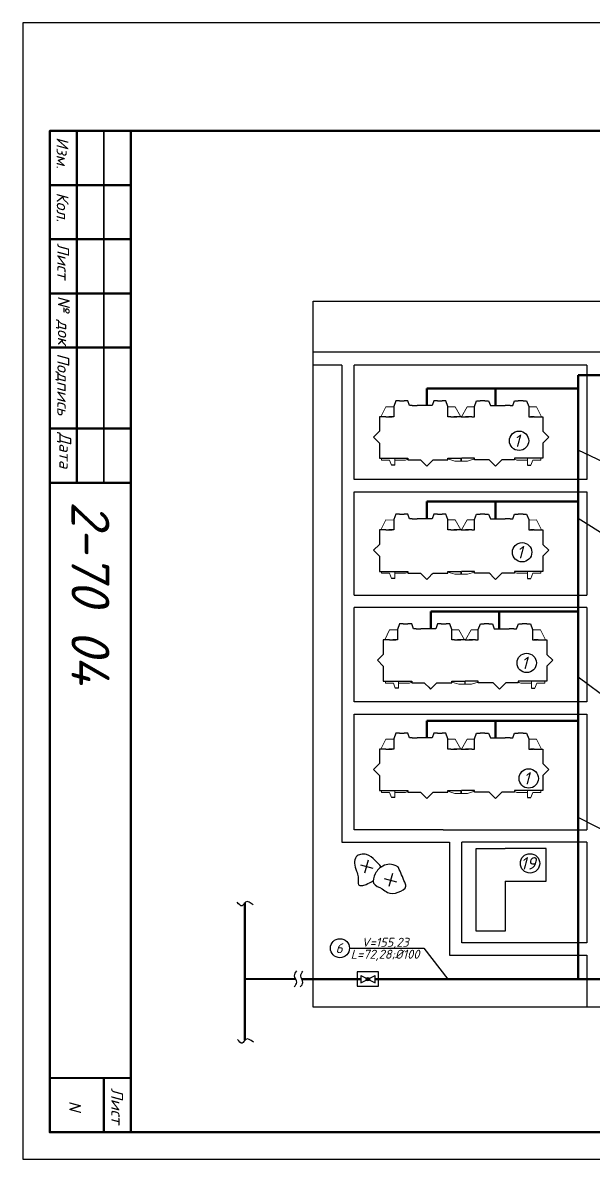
# Model space of a CAD drawing. Header units: millimetres. Extents: x -710977 to 10671, y -929782 to 89628.
# Drawn here: x 479.3 to 584.7, y 4892.2 to 5102.2 of the extents above; entities that cross this region are included whole.
import ezdxf

# ---------------------------------------------------------------- set-up
doc = ezdxf.new("R2010")
doc.units = ezdxf.units.MM
doc.header["$LTSCALE"] = 0.4
for name, color, linetype, lineweight in [('2', 5, 'Continuous', 50), ('5', 7, 'Continuous', 25), ('A-FLOR', 192, 'Continuous', 9), ('A-WALL', 113, 'Continuous', 9), ('газ', 7, 'Continuous', 40)]:
    doc.layers.add(name, color=color, linetype=linetype, lineweight=lineweight)
for name, color, linetype in [('VPORTS', 7, 'Continuous'), ('А1', 7, 'Continuous'), ('кварталыИнфо', 7, 'Continuous'), ('план', 7, 'Continuous')]:
    doc.layers.add(name, color=color, linetype=linetype)
doc.styles.add('Курсив', font='isocpeui.ttf')
doc.styles.add('размерный', font='isocpeui.ttf')
doc.styles.add('текстовый', font='isocpeui.ttf', dxfattribs={"height": 5})

msp = doc.modelspace()

# ---------------------------------------------------------------- hatches: boundary and pattern name
h = msp.add_hatch(color=0)
edge = h.paths.add_edge_path()
edge.add_arc((543.086, 4925.512), 0.331, 0, 360)

# ---------------------------------------------------------------- linework, layer by layer
at = {"lineweight": 50}
for p, q in [((489.315, 5082.229), (489.315, 5017.229)), ((499.315, 4897.229), (499.315, 5082.229)), ((499.315, 5072.229), (484.315, 5072.229)), ((499.315, 5062.229), (484.315, 5062.229)), ((499.315, 5052.229), (484.315, 5052.229)), ((499.315, 5042.229), (484.315, 5042.229)), ((499.315, 5027.229), (484.315, 5027.229)), ((499.315, 4907.214), (484.315, 4907.259)), ((494.315, 4897.229), (494.315, 4907.229))]:
    msp.add_line(p, q, dxfattribs=at)
for p, q in [((494.315, 5017.229), (494.315, 5082.229)), ((494.315, 5082.229), (494.315, 5075.229)), ((494.315, 5075.229), (494.315, 5065.229)), ((494.315, 5065.229), (494.315, 5042.229)), ((494.315, 5042.229), (494.315, 5027.229)), ((583.511, 5038.984), (583.511, 5017.816)), ((494.315, 5027.229), (494.315, 5017.229)), ((583.511, 5015.53), (583.511, 4996.45)), ((583.511, 4994.164), (583.511, 4976.776)), ((583.511, 4974.49), (583.511, 4953.119)), ((583.511, 4950.834), (583.511, 4932.206)), ((583.511, 4929.92), (583.511, 4920.307))]:
    msp.add_line(p, q)
at = {"linetype": 'ByBlock'}
for p, q in [((532.967, 5050.768), (739.971, 5050.768)), ((532.967, 4920.307), (532.967, 5050.768)), ((739.971, 4920.307), (532.967, 4920.307))]:
    msp.add_line(p, q, dxfattribs=at)
at = {"color": 7, "lineweight": 25}
for p, q in [((548.904, 5032.357), (549.781, 5032.357)), ((555.936, 5032.357), (556.814, 5032.357)), ((564.717, 5032.357), (563.839, 5032.357)), ((571.75, 5032.357), (570.872, 5032.357)), ((551.294, 5031.479), (552.172, 5031.479)), ((569.359, 5031.479), (568.481, 5031.479)), ((551.377, 5021.459), (552.255, 5021.459)), ((552.984, 5021.266), (553.605, 5020.645)), ((554.336, 5020.659), (554.956, 5021.279)), ((555.829, 5021.459), (556.706, 5021.459)), ((564.825, 5021.459), (563.947, 5021.459)), ((566.318, 5020.659), (565.697, 5021.279)), ((567.669, 5021.266), (567.048, 5020.645)), ((569.276, 5021.459), (568.399, 5021.459)), ((548.904, 5011.453), (549.781, 5011.453)), ((555.936, 5011.453), (556.814, 5011.453)), ((564.717, 5011.453), (563.839, 5011.453)), ((571.75, 5011.453), (570.872, 5011.453)), ((551.294, 5010.575), (552.172, 5010.575)), ((569.359, 5010.575), (568.481, 5010.575)), ((551.377, 5000.555), (552.255, 5000.555)), ((552.984, 5000.362), (553.605, 4999.741)), ((554.336, 4999.754), (554.956, 5000.375)), ((555.829, 5000.555), (556.706, 5000.555)), ((564.825, 5000.555), (563.947, 5000.555)), ((566.318, 4999.754), (565.697, 5000.375)), ((567.669, 5000.362), (567.048, 4999.741)), ((569.276, 5000.555), (568.399, 5000.555)), ((549.619, 4991.145), (550.497, 4991.145)), ((552.01, 4990.268), (552.888, 4990.268)), ((556.652, 4991.145), (557.53, 4991.145)), ((565.433, 4991.145), (564.555, 4991.145)), ((570.075, 4990.268), (569.197, 4990.268)), ((572.465, 4991.145), (571.588, 4991.145)), ((552.093, 4980.248), (552.97, 4980.248)), ((553.7, 4980.054), (554.321, 4979.434)), ((555.051, 4979.447), (555.672, 4980.068)), ((556.544, 4980.248), (557.422, 4980.248)), ((565.54, 4980.248), (564.663, 4980.248)), ((567.033, 4979.447), (566.413, 4980.068)), ((568.385, 4980.054), (567.764, 4979.434)), ((569.992, 4980.248), (569.114, 4980.248)), ((548.904, 4970.956), (549.781, 4970.956)), ((555.936, 4970.956), (556.814, 4970.956)), ((564.717, 4970.956), (563.839, 4970.956)), ((571.75, 4970.956), (570.872, 4970.956)), ((551.294, 4970.078), (552.172, 4970.078)), ((569.359, 4970.078), (568.481, 4970.078)), ((551.377, 4960.058), (552.255, 4960.058)), ((552.984, 4959.865), (553.605, 4959.244)), ((554.336, 4959.257), (554.956, 4959.878)), ((555.829, 4960.058), (556.706, 4960.058)), ((564.825, 4960.058), (563.947, 4960.058)), ((566.318, 4959.257), (565.697, 4959.878)), ((567.669, 4959.865), (567.048, 4959.244)), ((569.276, 4960.058), (568.399, 4960.058))]:
    msp.add_line(p, q, dxfattribs=at)
at = {"color": 0, "lineweight": 50}
msp.add_line((499.315, 5017.229), (484.315, 5017.229), dxfattribs=at)
at = {"color": 0}
for p, q in [((541.099, 4926.836), (541.099, 4924.187)), ((545.072, 4926.836), (541.099, 4926.836)), ((545.072, 4924.187), (545.072, 4926.836)), ((541.761, 4926.174), (544.41, 4924.85)), ((541.761, 4924.85), (544.41, 4926.174)), ((541.761, 4926.174), (541.761, 4924.85)), ((543.086, 4925.512), (543.086, 4925.843)), ((543.086, 4925.512), (543.086, 4925.181)), ((544.41, 4924.85), (544.41, 4926.174)), ((541.099, 4924.187), (545.072, 4924.187))]:
    msp.add_line(p, q, dxfattribs=at)
at = {"color": 0, "lineweight": 50}
msp.add_lwpolyline([(771.315, 5082.229), (771.315, 4897.229), (484.315, 4897.229), (484.315, 5082.229)], close=True, dxfattribs=at)
at = {"color": 0, "ltscale": 0.5}
for centre in [(571.019, 5024.982), (571.58, 5004.384), (572.428, 4983.938), (572.801, 4962.598), (573.043, 4946.907)]:
    msp.add_circle(centre, 1.788, dxfattribs=at)
at = {"color": 0}
msp.add_circle((543.086, 4925.512), 0.331, dxfattribs=at)
at = {"layer": '2', "color": 0}
for p, q in [((581.932, 4925.512), (581.932, 5037.106)), ((581.932, 5037.106), (664.742, 5037.106)), ((554, 5031.479), (554, 5034.671)), ((554, 5034.671), (581.932, 5034.671)), ((566.653, 5031.479), (566.653, 5034.671)), ((554, 5010.575), (554, 5013.767)), ((554, 5013.767), (581.932, 5013.767)), ((566.653, 5010.575), (566.653, 5013.767)), ((554.716, 4990.268), (554.716, 4993.46)), ((554.716, 4993.46), (581.932, 4993.46)), ((567.369, 4990.268), (567.369, 4993.46)), ((554, 4970.078), (554, 4973.27)), ((554, 4973.27), (581.932, 4973.27)), ((566.653, 4970.078), (566.653, 4973.27)), ((520.354, 4925.512), (520.354, 4939.624)), ((520.354, 4939.624), (520.354, 4914.215)), ((529.761, 4925.506), (520.354, 4925.545)), ((530.879, 4925.512), (541.761, 4925.512)), ((544.41, 4925.512), (581.932, 4925.512)), ((581.932, 4925.512), (681.267, 4925.512))]:
    msp.add_line(p, q, dxfattribs=at)
at = {"layer": '5', "color": 0}
for points in [[(521.902, 4939.236), (520.474, 4939.735), (519.836, 4939.055), (518.963, 4939.733)], [(529.448, 4924.099), (529.935, 4924.934), (529.546, 4926.127), (529.945, 4927.038)], [(530.587, 4924.061), (531.074, 4924.896), (530.684, 4926.089), (531.084, 4927)], [(521.938, 4913.868), (520.509, 4914.366), (519.872, 4913.687), (518.999, 4914.365)]]:
    msp.add_spline(points, degree=3, dxfattribs=at)
at = {"layer": 'A-FLOR', "color": 0}
for p, q in [((546.392, 5031.252), (545.487, 5029.431)), ((547.857, 5031.245), (546.392, 5031.252)), ((559.193, 5031.26), (557.877, 5031.26)), ((560.254, 5029.431), (559.193, 5031.26)), ((560.4, 5029.431), (561.46, 5031.26)), ((561.46, 5031.26), (562.777, 5031.26)), ((572.797, 5031.245), (574.261, 5031.252)), ((574.261, 5031.252), (575.166, 5029.431)), ((545.607, 5021.752), (545.607, 5021.404)), ((545.607, 5021.404), (547.083, 5021.404)), ((547.083, 5021.404), (547.43, 5020.472)), ((548.051, 5020.472), (548.055, 5021.752)), ((548.054, 5021.4), (550.048, 5021.404)), ((550.048, 5021.404), (550.49, 5021.569)), ((557.877, 5021.624), (559.159, 5021.221)), ((559.159, 5021.221), (560.281, 5021.221)), ((561.494, 5021.221), (560.372, 5021.221)), ((562.777, 5021.624), (561.494, 5021.221)), ((570.606, 5021.404), (570.164, 5021.569)), ((572.6, 5021.4), (570.606, 5021.404)), ((572.602, 5020.472), (572.599, 5021.752)), ((573.57, 5021.404), (573.223, 5020.472)), ((575.046, 5021.404), (573.57, 5021.404)), ((575.046, 5021.752), (575.046, 5021.404)), ((546.392, 5010.348), (545.487, 5008.527)), ((547.857, 5010.341), (546.392, 5010.348)), ((559.193, 5010.356), (557.877, 5010.356)), ((560.254, 5008.527), (559.193, 5010.356)), ((560.4, 5008.527), (561.46, 5010.356)), ((561.46, 5010.356), (562.777, 5010.356)), ((572.797, 5010.341), (574.261, 5010.348)), ((574.261, 5010.348), (575.166, 5008.527)), ((545.607, 5000.848), (545.607, 5000.5)), ((545.607, 5000.5), (547.083, 5000.5)), ((547.083, 5000.5), (547.43, 4999.567)), ((548.051, 4999.567), (548.055, 5000.848)), ((548.054, 5000.496), (550.048, 5000.5)), ((550.048, 5000.5), (550.49, 5000.665)), ((557.877, 5000.72), (559.159, 5000.317)), ((559.159, 5000.317), (560.281, 5000.317)), ((561.494, 5000.317), (560.372, 5000.317)), ((562.777, 5000.72), (561.494, 5000.317)), ((570.606, 5000.5), (570.164, 5000.665)), ((572.6, 5000.496), (570.606, 5000.5)), ((572.602, 4999.567), (572.599, 5000.848)), ((573.57, 5000.5), (573.223, 4999.567)), ((575.046, 5000.5), (573.57, 5000.5)), ((575.046, 5000.848), (575.046, 5000.5)), ((547.108, 4990.041), (546.203, 4988.22)), ((548.572, 4990.034), (547.108, 4990.041)), ((559.909, 4990.048), (558.592, 4990.048)), ((560.969, 4988.22), (559.909, 4990.048)), ((561.115, 4988.22), (562.176, 4990.048)), ((562.176, 4990.048), (563.492, 4990.048)), ((573.512, 4990.034), (574.977, 4990.041)), ((574.977, 4990.041), (575.882, 4988.22)), ((546.323, 4980.54), (546.323, 4980.193)), ((546.323, 4980.193), (547.799, 4980.193)), ((547.799, 4980.193), (548.146, 4979.26)), ((548.767, 4979.26), (548.77, 4980.54)), ((548.769, 4980.189), (550.763, 4980.193)), ((550.763, 4980.193), (551.205, 4980.357)), ((558.592, 4980.413), (559.875, 4980.01)), ((559.875, 4980.01), (560.997, 4980.01)), ((562.21, 4980.01), (561.088, 4980.01)), ((563.492, 4980.413), (562.21, 4980.01)), ((571.321, 4980.193), (570.879, 4980.357)), ((573.315, 4980.189), (571.321, 4980.193)), ((573.318, 4979.26), (573.314, 4980.54)), ((574.286, 4980.193), (573.939, 4979.26)), ((575.762, 4980.193), (574.286, 4980.193)), ((575.762, 4980.54), (575.762, 4980.193)), ((546.392, 4969.851), (545.487, 4968.03)), ((547.857, 4969.844), (546.392, 4969.851)), ((559.193, 4969.859), (557.877, 4969.859)), ((560.254, 4968.03), (559.193, 4969.859)), ((560.4, 4968.03), (561.46, 4969.859)), ((561.46, 4969.859), (562.777, 4969.859)), ((572.797, 4969.844), (574.261, 4969.851)), ((574.261, 4969.851), (575.166, 4968.03)), ((545.607, 4960.351), (545.607, 4960.003)), ((548.051, 4959.07), (548.055, 4960.351)), ((557.877, 4960.223), (559.159, 4959.82)), ((562.777, 4960.223), (561.494, 4959.82)), ((572.602, 4959.07), (572.599, 4960.351)), ((575.046, 4960.351), (575.046, 4960.003)), ((545.607, 4960.003), (547.083, 4960.003)), ((547.083, 4960.003), (547.43, 4959.07)), ((548.054, 4959.999), (550.048, 4960.003)), ((550.048, 4960.003), (550.49, 4960.168)), ((559.159, 4959.82), (560.281, 4959.82)), ((561.494, 4959.82), (560.372, 4959.82)), ((570.606, 4960.003), (570.164, 4960.168)), ((572.6, 4959.999), (570.606, 4960.003)), ((573.57, 4960.003), (573.223, 4959.07)), ((575.046, 4960.003), (573.57, 4960.003))]:
    msp.add_line(p, q, dxfattribs=at)
at = {"layer": 'A-WALL', "lineweight": 25}
for p, q in [((548.242, 5032.357), (547.857, 5031.329)), ((548.904, 5032.357), (548.242, 5032.357)), ((550.47, 5032.357), (549.781, 5032.357)), ((550.799, 5031.479), (550.47, 5032.357)), ((555.263, 5032.357), (554.934, 5031.479)), ((555.936, 5032.357), (555.263, 5032.357)), ((557.491, 5032.357), (556.814, 5032.357)), ((557.877, 5031.329), (557.491, 5032.357)), ((562.777, 5031.329), (563.162, 5032.357)), ((563.162, 5032.357), (563.839, 5032.357)), ((564.717, 5032.357), (565.39, 5032.357)), ((565.39, 5032.357), (565.719, 5031.479)), ((569.854, 5031.479), (570.183, 5032.357)), ((570.183, 5032.357), (570.872, 5032.357)), ((571.75, 5032.357), (572.411, 5032.357)), ((572.411, 5032.357), (572.797, 5031.329)), ((547.857, 5031.329), (547.857, 5029.431)), ((551.294, 5031.479), (550.799, 5031.479)), ((553.561, 5031.479), (552.172, 5031.479)), ((554.934, 5031.479), (554.439, 5031.479)), ((557.877, 5029.431), (557.877, 5031.329)), ((562.777, 5029.431), (562.777, 5031.329)), ((565.719, 5031.479), (566.214, 5031.479)), ((567.092, 5031.479), (568.481, 5031.479)), ((569.359, 5031.479), (569.854, 5031.479)), ((572.797, 5031.329), (572.797, 5029.431)), ((545.224, 5029.431), (545.224, 5026.733)), ((546.394, 5029.431), (545.224, 5029.431)), ((547.857, 5029.431), (546.951, 5029.431)), ((558.389, 5029.431), (557.877, 5029.431)), ((560.327, 5029.431), (558.946, 5029.431)), ((560.327, 5029.431), (561.707, 5029.431)), ((562.265, 5029.431), (562.777, 5029.431)), ((572.797, 5029.431), (573.702, 5029.431)), ((573.812, 5029.431), (575.429, 5029.431)), ((575.429, 5029.431), (575.429, 5026.733)), ((545.224, 5026.733), (544.14, 5025.649)), ((544.14, 5025.649), (545.224, 5024.565)), ((575.429, 5026.733), (576.514, 5025.649)), ((576.514, 5025.649), (575.429, 5024.565)), ((545.224, 5024.565), (545.224, 5021.752)), ((575.429, 5024.565), (575.429, 5021.752)), ((545.224, 5021.752), (546.218, 5021.752)), ((546.926, 5021.752), (548.783, 5021.752)), ((549.34, 5021.752), (550.49, 5021.752)), ((550.49, 5021.752), (550.49, 5021.459)), ((550.49, 5021.459), (551.377, 5021.459)), ((552.255, 5021.459), (552.791, 5021.459)), ((552.791, 5021.459), (552.984, 5021.266)), ((554.956, 5021.279), (555.137, 5021.459)), ((555.137, 5021.459), (555.829, 5021.459)), ((556.706, 5021.459), (557.877, 5021.459)), ((557.877, 5021.459), (557.877, 5021.752)), ((557.877, 5021.752), (559.075, 5021.752)), ((559.184, 5021.752), (560.281, 5021.752)), ((561.469, 5021.752), (560.372, 5021.752)), ((562.777, 5021.752), (561.579, 5021.752)), ((562.777, 5021.459), (562.777, 5021.752)), ((563.947, 5021.459), (562.777, 5021.459)), ((565.517, 5021.459), (564.825, 5021.459)), ((565.697, 5021.279), (565.517, 5021.459)), ((567.862, 5021.459), (567.669, 5021.266)), ((568.399, 5021.459), (567.862, 5021.459)), ((570.164, 5021.459), (569.276, 5021.459)), ((571.313, 5021.752), (570.164, 5021.752)), ((570.164, 5021.752), (570.164, 5021.459)), ((573.272, 5021.752), (571.87, 5021.752)), ((575.429, 5021.752), (574.436, 5021.752)), ((548.242, 5011.453), (547.857, 5010.425)), ((548.904, 5011.453), (548.242, 5011.453)), ((550.47, 5011.453), (549.781, 5011.453)), ((550.799, 5010.575), (550.47, 5011.453)), ((555.263, 5011.453), (554.934, 5010.575)), ((555.936, 5011.453), (555.263, 5011.453)), ((557.491, 5011.453), (556.814, 5011.453)), ((557.877, 5010.425), (557.491, 5011.453)), ((562.777, 5010.425), (563.162, 5011.453)), ((563.162, 5011.453), (563.839, 5011.453)), ((564.717, 5011.453), (565.39, 5011.453)), ((565.39, 5011.453), (565.719, 5010.575)), ((569.854, 5010.575), (570.183, 5011.453)), ((570.183, 5011.453), (570.872, 5011.453)), ((571.75, 5011.453), (572.411, 5011.453)), ((572.411, 5011.453), (572.797, 5010.425)), ((545.224, 5008.527), (545.224, 5005.829)), ((546.394, 5008.527), (545.224, 5008.527)), ((547.857, 5008.527), (546.951, 5008.527)), ((547.857, 5010.425), (547.857, 5008.527)), ((551.294, 5010.575), (550.799, 5010.575)), ((553.561, 5010.575), (552.172, 5010.575)), ((554.934, 5010.575), (554.439, 5010.575)), ((557.877, 5008.527), (557.877, 5010.425)), ((558.389, 5008.527), (557.877, 5008.527)), ((560.327, 5008.527), (558.946, 5008.527)), ((560.327, 5008.527), (561.707, 5008.527)), ((562.265, 5008.527), (562.777, 5008.527)), ((562.777, 5008.527), (562.777, 5010.425)), ((565.719, 5010.575), (566.214, 5010.575)), ((567.092, 5010.575), (568.481, 5010.575)), ((569.359, 5010.575), (569.854, 5010.575)), ((572.797, 5010.425), (572.797, 5008.527)), ((572.797, 5008.527), (573.702, 5008.527)), ((573.812, 5008.527), (575.429, 5008.527)), ((575.429, 5008.527), (575.429, 5005.829)), ((545.224, 5005.829), (544.14, 5004.745)), ((544.14, 5004.745), (545.224, 5003.661)), ((575.429, 5005.829), (576.514, 5004.745)), ((576.514, 5004.745), (575.429, 5003.661)), ((545.224, 5003.661), (545.224, 5000.848)), ((575.429, 5003.661), (575.429, 5000.848)), ((545.224, 5000.848), (546.218, 5000.848)), ((546.926, 5000.848), (548.783, 5000.848)), ((549.34, 5000.848), (550.49, 5000.848)), ((550.49, 5000.848), (550.49, 5000.555)), ((550.49, 5000.555), (551.377, 5000.555)), ((552.255, 5000.555), (552.791, 5000.555)), ((552.791, 5000.555), (552.984, 5000.362)), ((554.956, 5000.375), (555.137, 5000.555)), ((555.137, 5000.555), (555.829, 5000.555)), ((556.706, 5000.555), (557.877, 5000.555)), ((557.877, 5000.555), (557.877, 5000.848)), ((557.877, 5000.848), (559.075, 5000.848)), ((559.184, 5000.848), (560.281, 5000.848)), ((561.469, 5000.848), (560.372, 5000.848)), ((562.777, 5000.848), (561.579, 5000.848)), ((562.777, 5000.555), (562.777, 5000.848)), ((563.947, 5000.555), (562.777, 5000.555)), ((565.517, 5000.555), (564.825, 5000.555)), ((565.697, 5000.375), (565.517, 5000.555)), ((567.862, 5000.555), (567.669, 5000.362)), ((568.399, 5000.555), (567.862, 5000.555)), ((570.164, 5000.555), (569.276, 5000.555)), ((571.313, 5000.848), (570.164, 5000.848)), ((570.164, 5000.848), (570.164, 5000.555)), ((573.272, 5000.848), (571.87, 5000.848)), ((575.429, 5000.848), (574.436, 5000.848)), ((548.958, 4991.145), (548.572, 4990.118)), ((548.572, 4990.118), (548.572, 4988.22)), ((549.619, 4991.145), (548.958, 4991.145)), ((551.186, 4991.145), (550.497, 4991.145)), ((551.515, 4990.268), (551.186, 4991.145)), ((552.01, 4990.268), (551.515, 4990.268)), ((554.277, 4990.268), (552.888, 4990.268)), ((555.65, 4990.268), (555.155, 4990.268)), ((555.979, 4991.145), (555.65, 4990.268)), ((556.652, 4991.145), (555.979, 4991.145)), ((558.207, 4991.145), (557.53, 4991.145)), ((558.592, 4990.118), (558.207, 4991.145)), ((558.592, 4988.22), (558.592, 4990.118)), ((563.492, 4990.118), (563.878, 4991.145)), ((563.492, 4988.22), (563.492, 4990.118)), ((563.878, 4991.145), (564.555, 4991.145)), ((565.433, 4991.145), (566.106, 4991.145)), ((566.106, 4991.145), (566.435, 4990.268)), ((566.435, 4990.268), (566.93, 4990.268)), ((567.808, 4990.268), (569.197, 4990.268)), ((570.075, 4990.268), (570.57, 4990.268)), ((570.57, 4990.268), (570.899, 4991.145)), ((570.899, 4991.145), (571.588, 4991.145)), ((572.465, 4991.145), (573.127, 4991.145)), ((573.127, 4991.145), (573.512, 4990.118)), ((573.512, 4990.118), (573.512, 4988.22)), ((545.94, 4988.22), (545.94, 4985.522)), ((547.11, 4988.22), (545.94, 4988.22)), ((548.572, 4988.22), (547.667, 4988.22)), ((559.104, 4988.22), (558.592, 4988.22)), ((561.042, 4988.22), (559.661, 4988.22)), ((561.042, 4988.22), (562.423, 4988.22)), ((562.98, 4988.22), (563.492, 4988.22)), ((573.512, 4988.22), (574.418, 4988.22)), ((574.527, 4988.22), (576.145, 4988.22)), ((576.145, 4988.22), (576.145, 4985.522)), ((545.94, 4985.522), (544.855, 4984.438)), ((576.145, 4985.522), (577.229, 4984.438)), ((544.855, 4984.438), (545.94, 4983.353)), ((545.94, 4983.353), (545.94, 4980.54)), ((577.229, 4984.438), (576.145, 4983.353)), ((576.145, 4983.353), (576.145, 4980.54)), ((545.94, 4980.54), (546.933, 4980.54)), ((547.642, 4980.54), (549.499, 4980.54)), ((550.056, 4980.54), (551.205, 4980.54)), ((551.205, 4980.54), (551.205, 4980.248)), ((551.205, 4980.248), (552.093, 4980.248)), ((552.97, 4980.248), (553.507, 4980.248)), ((553.507, 4980.248), (553.7, 4980.054)), ((555.672, 4980.068), (555.852, 4980.248)), ((555.852, 4980.248), (556.544, 4980.248)), ((557.422, 4980.248), (558.592, 4980.248)), ((558.592, 4980.248), (558.592, 4980.54)), ((558.592, 4980.54), (559.79, 4980.54)), ((559.9, 4980.54), (560.997, 4980.54)), ((562.185, 4980.54), (561.088, 4980.54)), ((563.492, 4980.54), (562.294, 4980.54)), ((563.492, 4980.248), (563.492, 4980.54)), ((564.663, 4980.248), (563.492, 4980.248)), ((566.232, 4980.248), (565.54, 4980.248)), ((566.413, 4980.068), (566.232, 4980.248)), ((568.578, 4980.248), (568.385, 4980.054)), ((569.114, 4980.248), (568.578, 4980.248)), ((570.879, 4980.248), (569.992, 4980.248)), ((572.029, 4980.54), (570.879, 4980.54)), ((570.879, 4980.54), (570.879, 4980.248)), ((573.988, 4980.54), (572.586, 4980.54)), ((576.145, 4980.54), (575.151, 4980.54)), ((548.242, 4970.956), (547.857, 4969.928)), ((548.904, 4970.956), (548.242, 4970.956)), ((550.47, 4970.956), (549.781, 4970.956)), ((550.799, 4970.078), (550.47, 4970.956)), ((555.263, 4970.956), (554.934, 4970.078)), ((555.936, 4970.956), (555.263, 4970.956)), ((557.491, 4970.956), (556.814, 4970.956)), ((557.877, 4969.928), (557.491, 4970.956)), ((562.777, 4969.928), (563.162, 4970.956)), ((563.162, 4970.956), (563.839, 4970.956)), ((564.717, 4970.956), (565.39, 4970.956)), ((565.39, 4970.956), (565.719, 4970.078)), ((569.854, 4970.078), (570.183, 4970.956)), ((570.183, 4970.956), (570.872, 4970.956)), ((571.75, 4970.956), (572.411, 4970.956)), ((572.411, 4970.956), (572.797, 4969.928)), ((547.857, 4969.928), (547.857, 4968.03)), ((551.294, 4970.078), (550.799, 4970.078)), ((553.561, 4970.078), (552.172, 4970.078)), ((554.934, 4970.078), (554.439, 4970.078)), ((557.877, 4968.03), (557.877, 4969.928)), ((562.777, 4968.03), (562.777, 4969.928)), ((565.719, 4970.078), (566.214, 4970.078)), ((567.092, 4970.078), (568.481, 4970.078)), ((569.359, 4970.078), (569.854, 4970.078)), ((572.797, 4969.928), (572.797, 4968.03)), ((545.224, 4968.03), (545.224, 4965.332)), ((546.394, 4968.03), (545.224, 4968.03)), ((547.857, 4968.03), (546.951, 4968.03)), ((558.389, 4968.03), (557.877, 4968.03)), ((560.327, 4968.03), (558.946, 4968.03)), ((560.327, 4968.03), (561.707, 4968.03)), ((562.265, 4968.03), (562.777, 4968.03)), ((572.797, 4968.03), (573.702, 4968.03)), ((573.812, 4968.03), (575.429, 4968.03)), ((575.429, 4968.03), (575.429, 4965.332)), ((545.224, 4965.332), (544.14, 4964.248)), ((575.429, 4965.332), (576.514, 4964.248)), ((544.14, 4964.248), (545.224, 4963.164)), ((545.224, 4963.164), (545.224, 4960.351)), ((576.514, 4964.248), (575.429, 4963.164)), ((575.429, 4963.164), (575.429, 4960.351)), ((545.224, 4960.351), (546.218, 4960.351)), ((546.926, 4960.351), (548.783, 4960.351)), ((549.34, 4960.351), (550.49, 4960.351)), ((550.49, 4960.351), (550.49, 4960.058)), ((557.877, 4960.058), (557.877, 4960.351)), ((557.877, 4960.351), (559.075, 4960.351)), ((559.184, 4960.351), (560.281, 4960.351)), ((561.469, 4960.351), (560.372, 4960.351)), ((562.777, 4960.351), (561.579, 4960.351)), ((562.777, 4960.058), (562.777, 4960.351)), ((571.313, 4960.351), (570.164, 4960.351)), ((570.164, 4960.351), (570.164, 4960.058)), ((573.272, 4960.351), (571.87, 4960.351)), ((575.429, 4960.351), (574.436, 4960.351)), ((550.49, 4960.058), (551.377, 4960.058)), ((552.255, 4960.058), (552.791, 4960.058)), ((552.791, 4960.058), (552.984, 4959.865)), ((554.956, 4959.878), (555.137, 4960.058)), ((555.137, 4960.058), (555.829, 4960.058)), ((556.706, 4960.058), (557.877, 4960.058)), ((563.947, 4960.058), (562.777, 4960.058)), ((565.517, 4960.058), (564.825, 4960.058)), ((565.697, 4959.878), (565.517, 4960.058)), ((567.862, 4960.058), (567.669, 4959.865)), ((568.399, 4960.058), (567.862, 4960.058)), ((570.164, 4960.058), (569.276, 4960.058))]:
    msp.add_line(p, q, dxfattribs=at)
at = {"layer": 'A-WALL'}
for p, q in [((560.281, 5021.752), (560.281, 5021.221)), ((560.281, 5021.221), (560.372, 5021.221)), ((560.372, 5021.752), (560.372, 5021.221)), ((560.281, 5000.848), (560.281, 5000.317)), ((560.281, 5000.317), (560.372, 5000.317)), ((560.372, 5000.848), (560.372, 5000.317)), ((560.997, 4980.54), (560.997, 4980.01)), ((560.997, 4980.01), (561.088, 4980.01)), ((561.088, 4980.54), (561.088, 4980.01)), ((560.281, 4960.351), (560.281, 4959.82)), ((560.372, 4960.351), (560.372, 4959.82)), ((560.281, 4959.82), (560.372, 4959.82))]:
    msp.add_line(p, q, dxfattribs=at)
at = {"layer": 'VPORTS'}
for p, q in [((546.394, 5029.431), (547.551, 5029.431)), ((558.389, 5029.431), (559.545, 5029.431)), ((562.265, 5029.431), (561.108, 5029.431)), ((573.812, 5029.431), (573.103, 5029.431)), ((546.218, 5021.752), (546.926, 5021.752)), ((548.783, 5021.752), (549.94, 5021.752)), ((558.475, 5021.752), (559.184, 5021.752)), ((559.075, 5021.752), (559.184, 5021.752)), ((562.178, 5021.752), (561.469, 5021.752)), ((561.579, 5021.752), (561.469, 5021.752)), ((571.87, 5021.752), (570.714, 5021.752)), ((574.436, 5021.752), (573.272, 5021.752)), ((546.394, 5008.527), (547.551, 5008.527)), ((558.389, 5008.527), (559.545, 5008.527)), ((562.265, 5008.527), (561.108, 5008.527)), ((573.812, 5008.527), (573.103, 5008.527)), ((546.218, 5000.848), (546.926, 5000.848)), ((548.783, 5000.848), (549.94, 5000.848)), ((558.475, 5000.848), (559.184, 5000.848)), ((559.075, 5000.848), (559.184, 5000.848)), ((562.178, 5000.848), (561.469, 5000.848)), ((561.579, 5000.848), (561.469, 5000.848)), ((571.87, 5000.848), (570.714, 5000.848)), ((574.436, 5000.848), (573.272, 5000.848)), ((547.11, 4988.22), (548.266, 4988.22)), ((559.104, 4988.22), (560.261, 4988.22)), ((562.98, 4988.22), (561.824, 4988.22)), ((574.527, 4988.22), (573.818, 4988.22)), ((546.933, 4980.54), (547.642, 4980.54)), ((549.499, 4980.54), (550.655, 4980.54)), ((559.191, 4980.54), (559.9, 4980.54)), ((559.79, 4980.54), (559.9, 4980.54)), ((562.894, 4980.54), (562.185, 4980.54)), ((562.294, 4980.54), (562.185, 4980.54)), ((572.586, 4980.54), (571.429, 4980.54)), ((575.151, 4980.54), (573.988, 4980.54)), ((546.394, 4968.03), (547.551, 4968.03)), ((558.389, 4968.03), (559.545, 4968.03)), ((562.265, 4968.03), (561.108, 4968.03)), ((573.812, 4968.03), (573.103, 4968.03)), ((546.218, 4960.351), (546.926, 4960.351)), ((548.783, 4960.351), (549.94, 4960.351)), ((558.475, 4960.351), (559.184, 4960.351)), ((559.075, 4960.351), (559.184, 4960.351)), ((562.178, 4960.351), (561.469, 4960.351)), ((561.579, 4960.351), (561.469, 4960.351)), ((571.87, 4960.351), (570.714, 4960.351)), ((574.436, 4960.351), (573.272, 4960.351))]:
    msp.add_line(p, q, dxfattribs=at)
at = {"layer": 'газ', "color": 0, "lineweight": 25, "ltscale": 0.08}
for p, q in [((587.821, 5020.499), (581.932, 5023.224)), ((587.555, 5007.136), (581.932, 5010.597)), ((587.886, 4976.895), (581.932, 4981.309)), ((588.577, 4951.976), (581.932, 4955.393)), ((539.689, 4931.226), (553.44, 4931.226)), ((553.44, 4931.226), (557.856, 4925.512))]:
    msp.add_line(p, q, dxfattribs=at)
msp.add_circle((537.931, 4931.226), 1.758, dxfattribs=at)
at = {"layer": 'кварталыИнфо', "ltscale": 0.12}
for p, q in [((532.967, 5038.984), (532.967, 5041.422)), ((532.967, 5041.422), (715.511, 5041.422)), ((538.256, 5038.984), (532.967, 5038.984)), ((538.256, 5038.984), (538.256, 4950.834)), ((583.511, 5038.984), (540.542, 5038.984)), ((540.542, 5017.816), (540.542, 5038.984)), ((554.439, 5031.479), (553.561, 5031.479)), ((566.214, 5031.479), (567.092, 5031.479)), ((548.051, 5020.472), (547.43, 5020.472)), ((553.605, 5020.645), (553.964, 5020.287)), ((553.964, 5020.287), (554.336, 5020.659)), ((566.318, 5020.659), (566.69, 5020.287)), ((566.69, 5020.287), (567.048, 5020.645)), ((572.602, 5020.472), (573.223, 5020.472)), ((583.511, 5017.816), (540.542, 5017.816)), ((540.542, 4996.45), (540.542, 5015.53)), ((540.542, 5015.53), (583.511, 5015.53)), ((554.439, 5010.575), (553.561, 5010.575)), ((566.214, 5010.575), (567.092, 5010.575)), ((548.051, 4999.567), (547.43, 4999.567)), ((553.605, 4999.741), (553.964, 4999.382)), ((553.964, 4999.382), (554.336, 4999.754)), ((566.318, 4999.754), (566.69, 4999.382)), ((566.69, 4999.382), (567.048, 4999.741)), ((572.602, 4999.567), (573.223, 4999.567)), ((540.541, 4996.45), (583.511, 4996.45)), ((583.511, 4994.164), (540.541, 4994.164)), ((540.542, 4976.776), (540.542, 4994.164)), ((555.155, 4990.268), (554.277, 4990.268)), ((566.93, 4990.268), (567.808, 4990.268)), ((548.767, 4979.26), (548.146, 4979.26)), ((554.321, 4979.434), (554.679, 4979.075)), ((554.679, 4979.075), (555.051, 4979.447)), ((567.033, 4979.447), (567.405, 4979.075)), ((567.405, 4979.075), (567.764, 4979.434)), ((573.318, 4979.26), (573.939, 4979.26)), ((583.511, 4976.776), (540.541, 4976.776)), ((540.541, 4974.49), (583.511, 4974.49)), ((540.542, 4953.119), (540.542, 4974.49)), ((554.439, 4970.078), (553.561, 4970.078)), ((566.214, 4970.078), (567.092, 4970.078)), ((548.051, 4959.07), (547.43, 4959.07)), ((553.605, 4959.244), (553.964, 4958.885)), ((553.964, 4958.885), (554.336, 4959.257)), ((566.318, 4959.257), (566.69, 4958.885)), ((566.69, 4958.885), (567.048, 4959.244)), ((572.602, 4959.07), (573.223, 4959.07)), ((556.97, 4953.119), (540.542, 4953.119)), ((556.97, 4953.119), (583.511, 4953.119)), ((538.256, 4950.834), (558.149, 4950.834)), ((558.149, 4950.834), (558.149, 4929.92)), ((560.434, 4932.206), (560.434, 4950.834)), ((583.511, 4950.834), (560.434, 4950.834)), ((583.511, 4932.206), (560.434, 4932.206)), ((558.149, 4929.92), (583.511, 4929.92))]:
    msp.add_line(p, q, dxfattribs=at)
msp.add_lwpolyline([(479.315, 5102.229), (479.315, 4892.229), (776.315, 4892.229), (776.315, 5102.229)], close=True, dxfattribs=at)
for points in [[(568.474, 4943.599), (568.474, 4934.364), (563.066, 4934.364), (563.066, 4949.662), (568.474, 4949.662)], [(568.474, 4943.599), (576.025, 4943.599), (576.025, 4949.662), (568.474, 4949.662)]]:
    msp.add_lwpolyline(points, dxfattribs=at)
at = {"layer": 'план', "color": 0}
for p, q in [((544.048, 4945.981), (541.806, 4946.601)), ((542.54, 4945.135), (543.203, 4947.533)), ((548.414, 4943.404), (546.172, 4944.025)), ((547.012, 4942.698), (547.675, 4945.096))]:
    msp.add_line(p, q, dxfattribs=at)
for points in [[(545.542, 4946.221), (544.398, 4947.505), (542.847, 4948.542), (541.751, 4948.569), (540.934, 4948.105), (540.615, 4946.951), (541.001, 4945.462), (541.274, 4944.41), (541.274, 4943.384), (541.383, 4942.963), (541.942, 4942.809), (542.755, 4943.019), (544.058, 4943.674)], [(548.75, 4946.128), (549.902, 4943.404), (550.091, 4942.676), (548.704, 4941.563), (546.705, 4941.544), (545.723, 4942.182), (544.152, 4943.233), (544.439, 4944.958), (545.867, 4946.412), (547.097, 4946.731), (548.406, 4946.369), (548.75, 4946.128)]]:
    msp.add_spline(points, degree=3, dxfattribs=at)

# ---------------------------------------------------------------- texts
at = {"color": 0, "style": 'Курсив'}
msp.add_text('2-70 04', height=7, rotation=270, dxfattribs=at).set_placement((488.324, 5013.823))
at = {"layer": '5', "color": 0, "style": 'текстовый'}
for s, height, p in [('1', 2.286, (570.019, 5023.85)), ('1', 2.286, (570.58, 5003.251)), ('1', 2.286, (571.428, 4982.805)), ('1', 2.286, (571.801, 4961.465)), ('19', 2.2855, (571.279, 4945.774))]:
    msp.add_text(s, height=height, dxfattribs=at).set_placement(p)
at = {"layer": 'А1', "lineweight": 35, "char_height": 2.2, "attachment_point": 1, "rotation": 270, "style": 'размерный'}
for s, insert, width in [('{\\fISOCPEUR|b0|i1|c204|p34;Изм.}', (487.757, 5081.082), 5.41368), ('{\\fISOCPEUR|b0|i1|c204|p34;Кол.}', (487.789, 5070.849), 2.18127), ('{\\fISOCPEUR|b0|i1|c204|p34;Лист}', (487.887, 5061.495), 2.81003), ('{\\fISOCPEUR|b0|i1|c204|p34;№ док.}', (488.003, 5051.743), 12.60807), ('{\\fISOCPEUR|b0|i1|c204|p34;Подпись}', (487.901, 5041.123), 4.86489), ('{\\fISOCPEUR|b0|i1|c204|p34;Дата}', (488.273, 5026.534), 6.3271), ('{\\fISOCPEUR|b0|i1|c204|p34;Лист}', (497.853, 4905.398), 2.81003), ('N', (490.087, 4903.011), 2.81003)]:
    msp.add_mtext(s, dxfattribs=dict(at, insert=insert, width=width))
at = {"layer": 'газ', "color": 0, "lineweight": 25, "ltscale": 0.08, "style": 'Курсив'}
for s, height, p in [('V=155,23', 1.6554, (541.925, 4931.497)), ('6', 1.822, (537.118, 4930.312)), ('L=72,28;%%C100', 1.65538, (539.916, 4929.289))]:
    msp.add_text(s, height=height, dxfattribs=at).set_placement(p)

doc.saveas('drawing.dxf')
